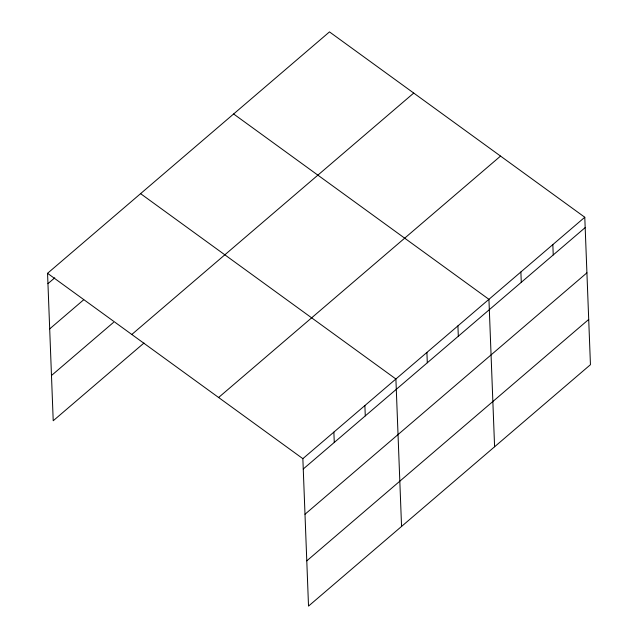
<?xml version="1.0" encoding="UTF-8"?>
<svg xmlns="http://www.w3.org/2000/svg" width="638" height="638" viewBox="0 0 638 638"><rect width="100%" height="100%" fill="white"/><g stroke="black" fill="none" stroke-linecap="round" stroke-linejoin="round"><path stroke-width="0.96" d="M143.981 343.029L53.217 420.753L47.555 273.311L329.479 31.9L584.783 217.247L590.445 364.689L308.521 606.1L302.859 458.666L584.783 217.247M47.946 283.655L54.756 277.825M49.684 328.897L83.722 299.748M51.479 375.511L113.5 322.397M131.803 334.479L413.727 93.068M218.611 397.498L500.535 156.087M303.257 469.002L585.182 227.591M304.996 514.244L586.92 272.833M306.782 560.858L588.707 319.447M233.62 113.979L488.931 299.334L494.594 446.767M140.583 193.649L395.895 378.996L401.557 526.43M47.555 273.311L302.859 458.666M552.835 244.609L553.234 254.953M520.879 271.971L521.278 282.307M457.917 325.89L458.315 336.226M426.91 352.439L427.3 362.783M364.88 405.553L365.279 415.896M333.873 432.109L334.272 442.453"/></g></svg>
